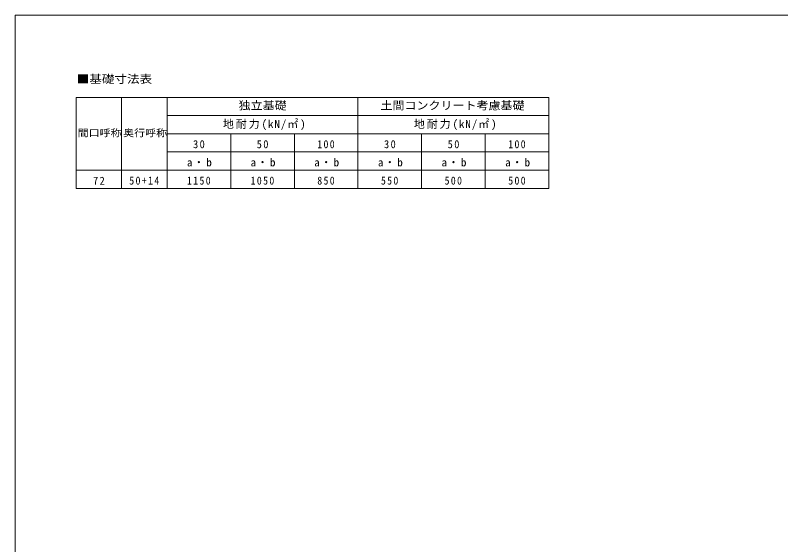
# Model space of a CAD drawing. Units: millimetres on the paper, enlarged 40 times, with parts at other scales. Extents: x -11181 to 11305, y -7804 to 7716.
# Drawn here: x -11181 to 42, y -44 to 7716 of the extents above; entities that cross this region are included whole.
import ezdxf
from ezdxf.enums import TextEntityAlignment as Align

# ---------------------------------------------------------------- set-up
doc = ezdxf.new("R2010")
doc.units = ezdxf.units.MM
doc.header["$LTSCALE"] = 40
doc.layers.add('1-0_FRAME', color=7, linetype='Continuous', lineweight=18)
doc.layers.add('F-0_240', color=7, linetype='Continuous', lineweight=9)
doc.styles.add('ＭＳ ゴシック', font='')
doc.styles.get('ＭＳ ゴシック').set_extended_font_data('MS Gothic')

msp = doc.modelspace()

# ---------------------------------------------------------------- linework, layer by layer
at = {"layer": '1-0_FRAME'}
for p, q in [((-10289.48, 6513.28), (-10289.48, 5179.95)), ((-10289.48, 6513.28), (-3356.15, 6513.28)), ((-9622.81, 6513.28), (-9622.81, 5179.95)), ((-6156.15, 6513.28), (-6156.15, 5179.95)), ((-8956.15, 6246.61), (-3356.15, 6246.61)), ((-8956.15, 5979.95), (-3356.15, 5979.95)), ((-5222.81, 5979.95), (-5222.81, 5179.95)), ((-8956.15, 5713.28), (-3356.15, 5713.28)), ((-10289.48, 5446.61), (-8956.15, 5446.61)), ((-8956.15, 5446.61), (-3356.15, 5446.61)), ((-10289.48, 5179.95), (-9622.81, 5179.95)), ((-9622.81, 5179.95), (-6156.15, 5179.95)), ((-6156.15, 5179.95), (-4289.48, 5179.95)), ((-4289.48, 5179.95), (-3356.15, 5179.95))]:
    msp.add_line(p, q, dxfattribs=at)
for points in [[(-8956.15, 6513.28), (-8956.15, 6246.61), (-8956.15, 5446.61), (-8956.15, 5179.95)], [(-3356.15, 6513.28), (-3356.15, 5713.28), (-3356.15, 5179.95)], [(-8022.81, 5979.95), (-8022.81, 5713.28), (-8022.81, 5179.95)], [(-7089.48, 5979.95), (-7089.48, 5713.28), (-7089.48, 5179.95)], [(-4289.48, 5979.95), (-4289.48, 5446.61), (-4289.48, 5179.95)]]:
    msp.add_lwpolyline(points, dxfattribs=at)
at = {"layer": 'F-0_240', "color": 5}
for q in [(-11180.61, -7803.54), (10739.39, 7716.46)]:
    msp.add_line((-11180.61, 7716.46), q, dxfattribs=at)

# ---------------------------------------------------------------- texts
at = {"layer": '1-0_FRAME', "style": 'ＭＳ ゴシック'}
for s, height, width, p in [('■基礎寸法表', 117.3, 1.15, (-10279.08, 6688.53)), ('独立基礎', 117.3, 1.1, (-7906.15, 6299.95)), ('土間コンクリート考慮基礎', 117.3, 1.1, (-5826.15, 6299.95)), ('間口呼称', 102.6, 1.15, (-10266.15, 5909.95)), ('奥行呼称', 102.6, 1.15, (-9599.48, 5909.95))]:
    msp.add_text(s, height=height, dxfattribs=dict(at, width=width)).set_placement(p, align=Align.BOTTOM_LEFT)
at = {"layer": '1-0_FRAME', "char_height": 117.3, "attachment_point": 7, "style": 'ＭＳ ゴシック'}
for s, insert in [('\\T1.18;地耐力(kN/㎡)', (-8136.15, 6033.28)), ('\\T1.18;地耐力(kN/㎡)', (-5336.15, 6033.28)), ('\\T1.27;\\W0.95;30', (-8574.48, 5766.61)), ('\\T1.27;\\W0.95;50', (-7641.15, 5766.61)), ('\\T1.27;\\W0.9;100', (-6752.81, 5766.61)), ('\\T1.27;\\W0.95;30', (-5774.48, 5766.61)), ('\\T1.27;\\W0.95;50', (-4841.15, 5766.61)), ('\\T1.27;\\W0.9;100', (-3952.81, 5766.61)), ('\\T1.19;a・b', (-8664.48, 5499.95)), ('\\T1.19;a・b', (-7731.15, 5499.95)), ('\\T1.19;a・b', (-6797.81, 5499.95)), ('\\T1.19;a・b', (-5864.48, 5499.95)), ('\\T1.19;a・b', (-4931.15, 5499.95)), ('\\T1.19;a・b', (-3997.81, 5499.95)), ('\\T1.27;\\W0.95;72', (-10041.15, 5233.28)), ('\\T1.28;\\W0.9;50+14', (-9509.48, 5233.28)), ('\\T1.28;\\W0.9;1150', (-8664.48, 5233.28)), ('\\T1.28;\\W0.9;1050', (-7731.15, 5233.28)), ('\\T1.27;\\W0.9;850', (-6752.81, 5233.28)), ('\\T1.27;\\W0.9;550', (-5819.48, 5233.28)), ('\\T1.27;\\W0.9;500', (-4886.15, 5233.28)), ('\\T1.27;\\W0.9;500', (-3952.81, 5233.28))]:
    msp.add_mtext(s, dxfattribs=dict(at, insert=insert))

doc.saveas('drawing.dxf')
